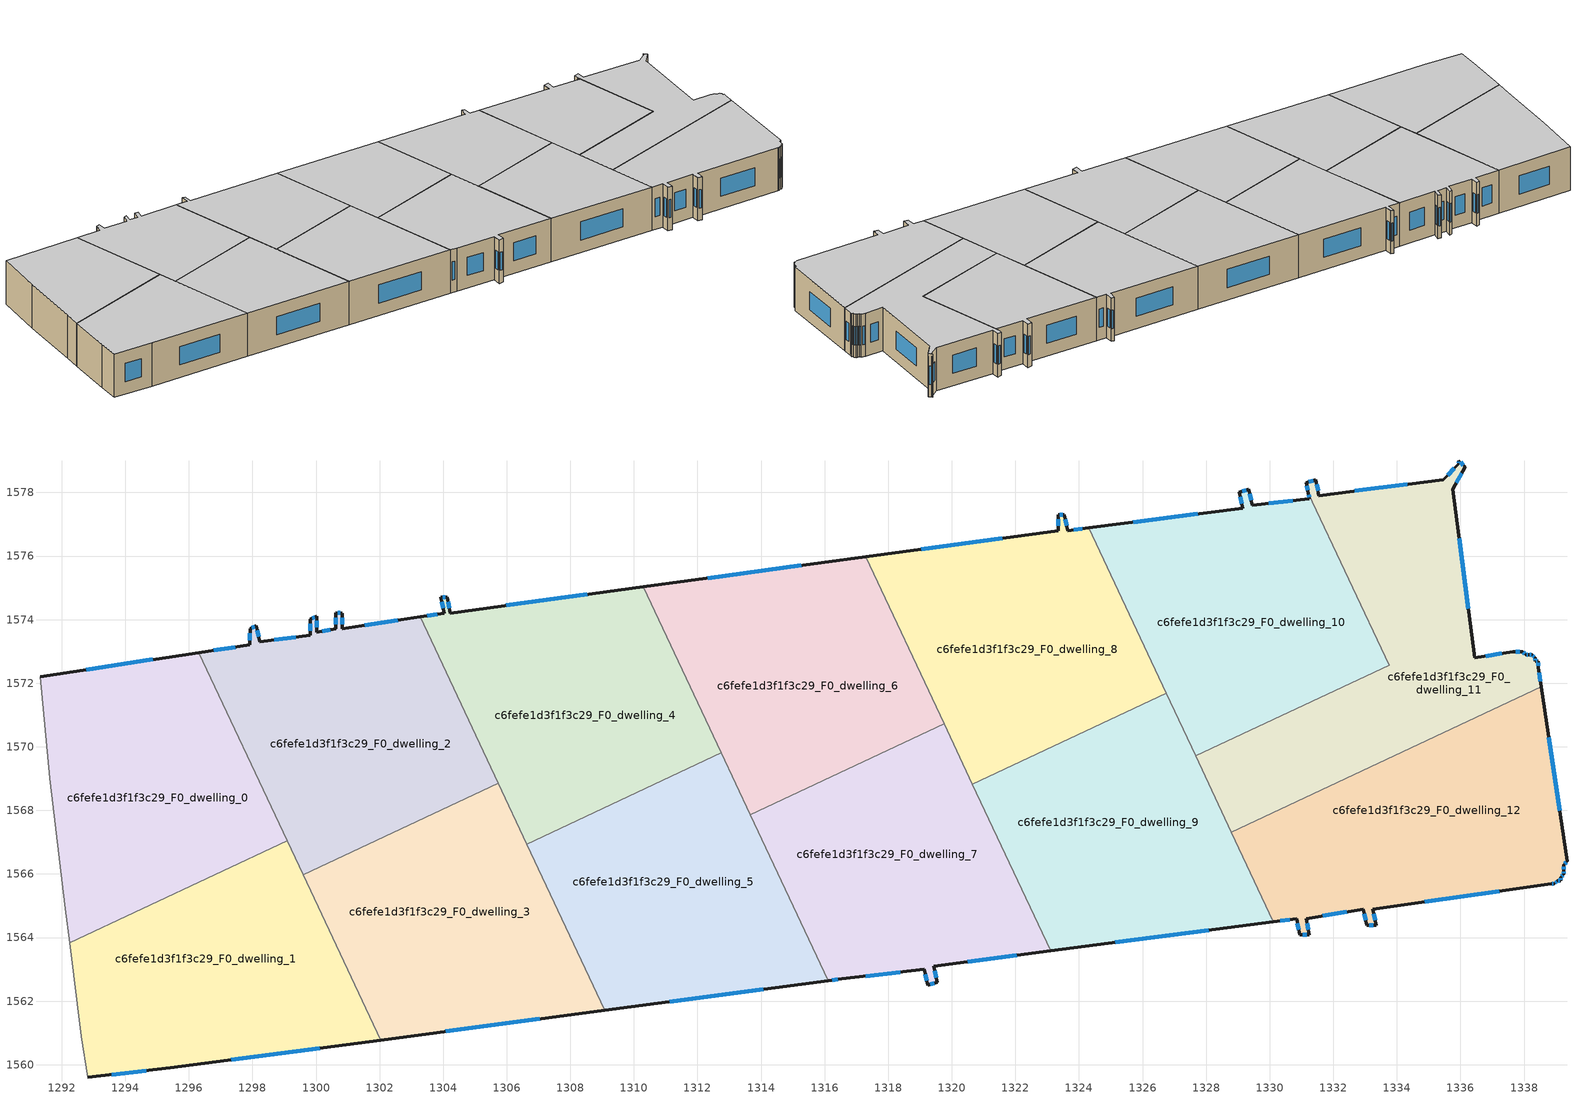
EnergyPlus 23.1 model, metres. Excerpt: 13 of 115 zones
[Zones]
c6fefe1d3f1f3c29_F0_dwelling_0
 floor ground (EU_floor_Construction): 1296.31,1572.96 1299.09,1567.04 1292.25,1563.83 1292.12,1564.9 1291.62,1569.01 1291.32,1572.21 z0
 wall outside (EU_wall_Construction): 1296.31,1572.96 1291.32,1572.21 z0:3
 wall adiabatic (EU_wall_Construction): 1291.32,1572.21 1291.62,1569.01 1292.12,1564.9 1292.25,1563.83 z0:3
 wall to c6fefe1d3f1f3c29_F0_dwelling_1 (EU_wall_Construction): 1292.25,1563.83 1299.09,1567.04 z0:3
 wall to c6fefe1d3f1f3c29_F0_dwelling_2 (EU_wall_Construction): 1299.09,1567.04 1296.31,1572.96 z0:3
 window (EU_Window_Construction): 1294.86,1572.75 1292.77,1572.43 z0.87:2.13
 ceiling to c6fefe1d3f1f3c29_F1_dwelling_0 (EU_floor_Construction): 1299.09,1567.04 1296.31,1572.96 1291.32,1572.21 1291.62,1569.01 1292.12,1564.9 1292.25,1563.83 z3
c6fefe1d3f1f3c29_F0_dwelling_1
 floor ground (EU_floor_Construction): 1299.09,1567.04 1302.03,1560.78 1295.42,1559.9 1292.82,1559.6 1292.62,1560.9 1292.25,1563.83 z0
 wall outside (EU_wall_Construction): 1292.82,1559.6 1295.42,1559.9 1302.03,1560.78 z0:3
 wall adiabatic (EU_wall_Construction): 1292.25,1563.83 1292.62,1560.9 1292.82,1559.6 z0:3
 wall to c6fefe1d3f1f3c29_F0_dwelling_3 (EU_wall_Construction): 1302.03,1560.78 1299.6,1565.97 z0:3
 wall to c6fefe1d3f1f3c29_F0_dwelling_2 (EU_wall_Construction): 1299.6,1565.97 1299.09,1567.04 z0:3
 window (EU_Window_Construction): 1293.57,1559.69 1294.66,1559.81 / 1297.34,1560.15 1300.12,1560.52 z0.87:2.13
 ceiling to c6fefe1d3f1f3c29_F1_dwelling_1 (EU_floor_Construction): 1302.03,1560.78 1299.09,1567.04 1292.25,1563.83 1292.62,1560.9 1292.82,1559.6 1295.42,1559.9 z3
c6fefe1d3f1f3c29_F0_dwelling_10
 floor ground (EU_floor_Construction): 1331.25,1577.8 1331.21,1577.98 1333.75,1572.57 1327.67,1569.71 1324.3,1576.89 1329.15,1577.5 1329.05,1578 1329.35,1578.1 1329.45,1577.6 z0
 wall outside (EU_wall_Construction): 1331.21,1577.98 1331.25,1577.8 1329.45,1577.6 1329.35,1578.1 1329.05,1578 1329.15,1577.5 1324.3,1576.89 z0:3
 wall to c6fefe1d3f1f3c29_F0_dwelling_11 (EU_wall_Construction): 1327.67,1569.71 1333.75,1572.57 1331.21,1577.98 z0:3
 wall to c6fefe1d3f1f3c29_F0_dwelling_8 (EU_wall_Construction): 1324.3,1576.89 1326.74,1571.68 z0:3
 wall to c6fefe1d3f1f3c29_F0_dwelling_9 (EU_wall_Construction): 1326.74,1571.68 1327.67,1569.71 z0:3
 window (EU_Window_Construction): 1330.73,1577.74 1329.97,1577.66 / 1331.22,1577.93 1331.24,1577.85 / 1327.74,1577.32 1325.71,1577.07 / 1329.08,1577.86 1329.12,1577.65 / 1329.26,1578.07 1329.13,1578.03 / 1329.42,1577.75 1329.38,1577.96 z0.87:2.13
 ceiling to c6fefe1d3f1f3c29_F1_dwelling_10 (EU_floor_Construction): 1333.75,1572.57 1331.21,1577.98 1331.25,1577.8 1329.45,1577.6 1329.35,1578.1 1329.05,1578 1329.15,1577.5 1324.3,1576.89 1327.67,1569.71 z3
c6fefe1d3f1f3c29_F0_dwelling_11
 floor ground (EU_floor_Construction): 1336.15,1578.8 1335.75,1578.1 1336.45,1572.8 1337.65,1573 1337.95,1573 1338.05,1572.9 1338.15,1572.9 1338.25,1572.9 1338.35,1572.8 1338.35,1572.7 1338.45,1572.7 1338.45,1572.5 1338.54,1571.89 1328.79,1567.32 1327.67,1569.71 1333.75,1572.57 1331.21,1577.98 1331.15,1578.3 1331.45,1578.4 1331.55,1577.9 1335.45,1578.4 1335.95,1578.9 1335.95,1579 z0
 wall outside (EU_wall_Construction): 1338.54,1571.89 1338.45,1572.5 1338.45,1572.7 1338.35,1572.7 1338.35,1572.8 1338.25,1572.9 1338.15,1572.9 1338.05,1572.9 1337.95,1573 1337.65,1573 1336.45,1572.8 1335.75,1578.1 1336.15,1578.8 1335.95,1579 1335.95,1578.9 1335.45,1578.4 1331.55,1577.9 1331.45,1578.4 1331.15,1578.3 1331.21,1577.98 z0:3
 wall to c6fefe1d3f1f3c29_F0_dwelling_12 (EU_wall_Construction): 1328.79,1567.32 1338.54,1571.89 z0:3
 wall to c6fefe1d3f1f3c29_F0_dwelling_9 (EU_wall_Construction): 1327.67,1569.71 1328.79,1567.32 z0:3
 window (EU_Window_Construction): 1331.17,1578.21 1331.19,1578.07 / 1331.36,1578.37 1331.24,1578.33 / 1331.52,1578.05 1331.48,1578.26 / 1334.32,1578.26 1332.68,1578.05 / 1335.81,1578.76 1335.6,1578.55 / 1335.95,1578.97 1335.95,1578.93 / 1336.09,1578.86 1336.01,1578.94 / 1335.87,1578.3 1336.04,1578.6 / 1336.25,1574.33 1335.95,1576.56 / 1337.3,1572.94 1336.8,1572.85 / 1337.87,1573 1337.74,1573 / 1338.02,1572.93 1337.98,1572.97 / 1338.12,1572.9 1338.08,1572.9 / 1338.22,1572.9 1338.18,1572.9 / 1338.32,1572.82 1338.28,1572.87 / 1338.35,1572.72 1338.35,1572.77 / 1338.42,1572.7 1338.38,1572.7 / 1338.45,1572.55 1338.45,1572.64 / 1338.52,1572.07 1338.48,1572.32 z0.87:2.13
 ceiling to c6fefe1d3f1f3c29_F1_dwelling_11 (EU_floor_Construction): 1338.54,1571.89 1338.45,1572.5 1338.45,1572.7 1338.35,1572.7 1338.35,1572.8 1338.25,1572.9 1338.15,1572.9 1338.05,1572.9 1337.95,1573 1337.65,1573 1336.45,1572.8 1335.75,1578.1 1336.15,1578.8 1335.95,1579 1335.95,1578.9 1335.45,1578.4 1331.55,1577.9 1331.45,1578.4 1331.15,1578.3 1331.21,1577.98 1333.75,1572.57 1327.67,1569.71 1328.79,1567.32 z3
c6fefe1d3f1f3c29_F0_dwelling_12
 floor ground (EU_floor_Construction): 1338.54,1571.89 1339.35,1566.39 1339.25,1566.29 1339.25,1566.09 1339.25,1565.99 1339.15,1565.89 1339.15,1565.79 1339.05,1565.79 1338.95,1565.69 1338.85,1565.69 1333.25,1564.89 1333.35,1564.39 1333.05,1564.39 1332.95,1564.89 1331.14,1564.59 1331.24,1564.09 1330.94,1564.09 1330.84,1564.59 1330.12,1564.5 1328.79,1567.32 z0
 wall outside (EU_wall_Construction): 1330.12,1564.5 1330.84,1564.59 1330.94,1564.09 1331.24,1564.09 1331.14,1564.59 1332.95,1564.89 1333.05,1564.39 1333.35,1564.39 1333.25,1564.89 1338.85,1565.69 1338.95,1565.69 1339.05,1565.79 1339.15,1565.79 1339.15,1565.89 1339.25,1565.99 1339.25,1566.09 1339.25,1566.29 1339.35,1566.39 1338.54,1571.89 z0:3
 wall to c6fefe1d3f1f3c29_F0_dwelling_9 (EU_wall_Construction): 1328.79,1567.32 1330.12,1564.5 z0:3
 window (EU_Window_Construction): 1333.13,1564.39 1333.26,1564.39 / 1332.97,1564.75 1333.02,1564.54 / 1331.67,1564.68 1332.42,1564.81 / 1331.22,1564.24 1331.17,1564.45 / 1331.03,1564.09 1331.16,1564.09 / 1330.87,1564.45 1330.92,1564.24 / 1330.33,1564.52 1330.63,1564.57 / 1339.12,1567.99 1338.78,1570.3 / 1339.28,1566.32 1339.32,1566.36 / 1339.25,1566.15 1339.25,1566.23 / 1339.25,1566.02 1339.25,1566.06 / 1339.18,1565.92 1339.22,1565.96 / 1339.15,1565.82 1339.15,1565.86 / 1339.08,1565.79 1339.12,1565.79 / 1338.98,1565.72 1339.02,1565.76 / 1338.88,1565.69 1338.92,1565.69 / 1334.87,1565.12 1337.23,1565.46 / 1333.32,1564.54 1333.27,1564.75 z0.87:2.13
 ceiling to c6fefe1d3f1f3c29_F1_dwelling_12 (EU_floor_Construction): 1338.95,1565.69 1339.05,1565.79 1339.15,1565.79 1339.15,1565.89 1339.25,1565.99 1339.25,1566.09 1339.25,1566.29 1339.35,1566.39 1338.54,1571.89 1328.79,1567.32 1330.12,1564.5 1330.84,1564.59 1330.94,1564.09 1331.24,1564.09 1331.14,1564.59 1332.95,1564.89 1333.05,1564.39 1333.35,1564.39 1333.25,1564.89 1338.85,1565.69 z3
c6fefe1d3f1f3c29_F0_dwelling_2
 floor ground (EU_floor_Construction): 1303.28,1574.09 1305.74,1568.85 1299.6,1565.97 1296.31,1572.96 1297.92,1573.21 1297.92,1573.71 1298.12,1573.81 1298.22,1573.31 1299.82,1573.51 1299.82,1574.01 1300.03,1574.11 1300.03,1573.61 1300.62,1573.71 1300.62,1574.21 1300.82,1574.21 1300.82,1573.71 z0
 wall outside (EU_wall_Construction): 1303.28,1574.09 1300.82,1573.71 1300.82,1574.21 1300.62,1574.21 1300.62,1573.71 1300.03,1573.61 1300.03,1574.11 1299.82,1574.01 1299.82,1573.51 1298.22,1573.31 1298.12,1573.81 1297.92,1573.71 1297.92,1573.21 1296.31,1572.96 z0:3
 wall to c6fefe1d3f1f3c29_F0_dwelling_3 (EU_wall_Construction): 1299.6,1565.97 1305.74,1568.85 z0:3
 wall to c6fefe1d3f1f3c29_F0_dwelling_4 (EU_wall_Construction): 1305.74,1568.85 1303.28,1574.09 z0:3
 window (EU_Window_Construction): 1300.03,1573.75 1300.03,1573.96 / 1300.45,1573.68 1300.2,1573.64 / 1300.62,1574.06 1300.62,1573.85 / 1300.77,1574.21 1300.68,1574.21 / 1300.82,1573.85 1300.82,1574.06 / 1302.57,1573.98 1301.54,1573.82 / 1297.46,1573.14 1296.78,1573.04 / 1297.92,1573.56 1297.92,1573.35 / 1298.07,1573.78 1297.98,1573.74 / 1298.2,1573.45 1298.15,1573.66 / 1299.36,1573.45 1298.69,1573.37 / 1299.82,1573.86 1299.82,1573.65 / 1299.97,1574.08 1299.88,1574.04 z0.87:2.13
 ceiling to c6fefe1d3f1f3c29_F1_dwelling_2 (EU_floor_Construction): 1305.74,1568.85 1303.28,1574.09 1300.82,1573.71 1300.82,1574.21 1300.62,1574.21 1300.62,1573.71 1300.03,1573.61 1300.03,1574.11 1299.82,1574.01 1299.82,1573.51 1298.22,1573.31 1298.12,1573.81 1297.92,1573.71 1297.92,1573.21 1296.31,1572.96 1299.6,1565.97 z3
c6fefe1d3f1f3c29_F0_dwelling_3
 floor ground (EU_floor_Construction): 1305.74,1568.85 1309.09,1561.71 1302.03,1560.78 1299.6,1565.97 z0
 wall outside (EU_wall_Construction): 1302.03,1560.78 1309.09,1561.71 z0:3
 wall to c6fefe1d3f1f3c29_F0_dwelling_5 (EU_wall_Construction): 1309.09,1561.71 1306.64,1566.94 z0:3
 wall to c6fefe1d3f1f3c29_F0_dwelling_4 (EU_wall_Construction): 1306.64,1566.94 1305.74,1568.85 z0:3
 window (EU_Window_Construction): 1304.08,1561.05 1307.04,1561.44 z0.87:2.13
 ceiling to c6fefe1d3f1f3c29_F1_dwelling_3 (EU_floor_Construction): 1309.09,1561.71 1305.74,1568.85 1299.6,1565.97 1302.03,1560.78 z3
c6fefe1d3f1f3c29_F0_dwelling_4
 floor ground (EU_floor_Construction): 1310.29,1575.03 1312.75,1569.81 1306.64,1566.94 1303.28,1574.09 1304.03,1574.21 1303.93,1574.71 1304.13,1574.71 1304.23,1574.21 z0
 wall outside (EU_wall_Construction): 1310.29,1575.03 1304.23,1574.21 1304.13,1574.71 1303.93,1574.71 1304.03,1574.21 1303.28,1574.09 z0:3
 wall to c6fefe1d3f1f3c29_F0_dwelling_5 (EU_wall_Construction): 1306.64,1566.94 1312.75,1569.81 z0:3
 wall to c6fefe1d3f1f3c29_F0_dwelling_6 (EU_wall_Construction): 1312.75,1569.81 1310.29,1575.03 z0:3
 window (EU_Window_Construction): 1303.81,1574.17 1303.5,1574.12 / 1303.96,1574.56 1304,1574.35 / 1304.07,1574.71 1303.99,1574.71 / 1304.2,1574.35 1304.16,1574.56 / 1308.54,1574.79 1305.99,1574.45 z0.87:2.13
 ceiling to c6fefe1d3f1f3c29_F1_dwelling_4 (EU_floor_Construction): 1312.75,1569.81 1310.29,1575.03 1304.23,1574.21 1304.13,1574.71 1303.93,1574.71 1304.03,1574.21 1303.28,1574.09 1306.64,1566.94 z3
c6fefe1d3f1f3c29_F0_dwelling_5
 floor ground (EU_floor_Construction): 1312.75,1569.81 1316.11,1562.64 1309.09,1561.71 1306.64,1566.94 z0
 wall outside (EU_wall_Construction): 1309.09,1561.71 1316.11,1562.64 z0:3
 wall to c6fefe1d3f1f3c29_F0_dwelling_7 (EU_wall_Construction): 1316.11,1562.64 1313.66,1567.86 z0:3
 wall to c6fefe1d3f1f3c29_F0_dwelling_6 (EU_wall_Construction): 1313.66,1567.86 1312.75,1569.81 z0:3
 window (EU_Window_Construction): 1311.13,1561.98 1314.08,1562.37 z0.87:2.13
 ceiling to c6fefe1d3f1f3c29_F1_dwelling_5 (EU_floor_Construction): 1316.11,1562.64 1312.75,1569.81 1306.64,1566.94 1309.09,1561.71 z3
c6fefe1d3f1f3c29_F0_dwelling_6
 floor ground (EU_floor_Construction): 1317.29,1575.98 1319.76,1570.72 1313.66,1567.86 1310.29,1575.03 z0
 wall outside (EU_wall_Construction): 1317.29,1575.98 1310.29,1575.03 z0:3
 wall to c6fefe1d3f1f3c29_F0_dwelling_7 (EU_wall_Construction): 1313.66,1567.86 1319.76,1570.72 z0:3
 wall to c6fefe1d3f1f3c29_F0_dwelling_8 (EU_wall_Construction): 1319.76,1570.72 1317.29,1575.98 z0:3
 window (EU_Window_Construction): 1315.26,1575.71 1312.32,1575.31 z0.87:2.13
 ceiling to c6fefe1d3f1f3c29_F1_dwelling_6 (EU_floor_Construction): 1319.76,1570.72 1317.29,1575.98 1310.29,1575.03 1313.66,1567.86 z3
c6fefe1d3f1f3c29_F0_dwelling_7
 floor ground (EU_floor_Construction): 1319.76,1570.72 1323.11,1563.58 1319.44,1563.09 1319.54,1562.59 1319.24,1562.5 1319.14,1563 1316.53,1562.7 1316.11,1562.64 1313.66,1567.86 z0
 wall outside (EU_wall_Construction): 1316.11,1562.64 1316.53,1562.7 1319.14,1563 1319.24,1562.5 1319.54,1562.59 1319.44,1563.09 1323.11,1563.58 z0:3
 wall to c6fefe1d3f1f3c29_F0_dwelling_9 (EU_wall_Construction): 1323.11,1563.58 1320.65,1568.82 z0:3
 wall to c6fefe1d3f1f3c29_F0_dwelling_8 (EU_wall_Construction): 1320.65,1568.82 1319.76,1570.72 z0:3
 window (EU_Window_Construction): 1319.51,1562.74 1319.46,1562.95 / 1319.32,1562.52 1319.45,1562.57 / 1319.16,1562.85 1319.21,1562.64 / 1317.29,1562.78 1318.38,1562.91 / 1316.23,1562.66 1316.41,1562.68 / 1320.5,1563.23 1322.04,1563.44 z0.87:2.13
 ceiling to c6fefe1d3f1f3c29_F1_dwelling_7 (EU_floor_Construction): 1323.11,1563.58 1319.76,1570.72 1313.66,1567.86 1316.11,1562.64 1316.53,1562.7 1319.14,1563 1319.24,1562.5 1319.54,1562.59 1319.44,1563.09 z3
c6fefe1d3f1f3c29_F0_dwelling_8
 floor ground (EU_floor_Construction): 1324.3,1576.89 1326.74,1571.68 1320.65,1568.82 1317.29,1575.98 1323.34,1576.8 1323.34,1577.3 1323.54,1577.3 1323.64,1576.8 z0
 wall outside (EU_wall_Construction): 1324.3,1576.89 1323.64,1576.8 1323.54,1577.3 1323.34,1577.3 1323.34,1576.8 1317.29,1575.98 z0:3
 wall to c6fefe1d3f1f3c29_F0_dwelling_9 (EU_wall_Construction): 1320.65,1568.82 1326.74,1571.68 z0:3
 window (EU_Window_Construction): 1321.59,1576.56 1319.04,1576.22 / 1323.34,1577.16 1323.34,1576.95 / 1323.49,1577.3 1323.4,1577.3 / 1323.61,1576.95 1323.57,1577.16 / 1324.11,1576.86 1323.83,1576.83 z0.87:2.13
 ceiling to c6fefe1d3f1f3c29_F1_dwelling_8 (EU_floor_Construction): 1326.74,1571.68 1324.3,1576.89 1323.64,1576.8 1323.54,1577.3 1323.34,1577.3 1323.34,1576.8 1317.29,1575.98 1320.65,1568.82 z3
c6fefe1d3f1f3c29_F0_dwelling_9
 floor ground (EU_floor_Construction): 1326.74,1571.68 1330.12,1564.5 1323.11,1563.58 1320.65,1568.82 z0
 wall outside (EU_wall_Construction): 1323.11,1563.58 1330.12,1564.5 z0:3
 window (EU_Window_Construction): 1325.14,1563.84 1328.08,1564.23 z0.87:2.13
 ceiling to c6fefe1d3f1f3c29_F1_dwelling_9 (EU_floor_Construction): 1330.12,1564.5 1326.74,1571.68 1320.65,1568.82 1323.11,1563.58 z3
[Building]
EU S2 Campaign: North Axis=0; Terrain=City; Solar Distribution=FullExterior
[Site:Location]
Lyon-Bron: Latitude=45.75; Longitude=5; Time Zone=1; Elevation=198
[SizingPeriod:WeatherFileDays]
AnnualSizingPeriod: Begin Month=1; Begin Day of Month=1; End Month=12; End Day of Month=31; Day of Week for Start Day=Monday; Use Weather File Daylight Saving Period=No; Use Weather File Rain and Snow Indicators=No
[MATERIAL]
EU_InternalMass_Material: Roughness=MediumRough; Thickness=0.1; Conductivity=1; Density=1800; Specific Heat=900; Thermal Absorptance=0.9; Solar Absorptance=0.7; Visible Absorptance=0.7
[MATERIAL:NOMASS] Roughness=MediumRough; Thermal Absorptance=0.9; Solar Absorptance=0.7; Visible Absorptance=0.7
Name | Thermal Resistance
EU_wall_NoMass | 1.15691
EU_floor_NoMass | 1.78277
[WINDOWMATERIAL:SIMPLEGLAZINGSYSTEM]
EU_Window_SimpleGlazing: UFactor=2.71266; Solar Heat Gain Coefficient=0.75; Visible Transmittance=0.75
[CONSTRUCTION]
EU_wall_Construction: EU_wall_NoMass
EU_floor_Construction: EU_floor_NoMass
EU_Window_Construction: EU_Window_SimpleGlazing
EU_InternalMass_Construction: EU_InternalMass_Material
[ZONE] Type=1; Multiplier=1; Ceiling Height=autocalculate; Floor Area=autocalculate; Part of Total Floor Area=Yes
Name | Volume
c6fefe1d3f1f3c29_F0_dwelling_0; c6fefe1d3f1f3c29_F0_dwelling_11 | 138.667
c6fefe1d3f1f3c29_F0_dwelling_1 | 138.658
c6fefe1d3f1f3c29_F0_dwelling_10 | 138.665
c6fefe1d3f1f3c29_F0_dwelling_12 | 138.656
c6fefe1d3f1f3c29_F0_dwelling_2; c6fefe1d3f1f3c29_F0_dwelling_8 | 138.68
c6fefe1d3f1f3c29_F0_dwelling_3; c6fefe1d3f1f3c29_F0_dwelling_7 | 138.661
c6fefe1d3f1f3c29_F0_dwelling_4 | 138.67
c6fefe1d3f1f3c29_F0_dwelling_5 | 138.681
c6fefe1d3f1f3c29_F0_dwelling_6 | 138.677
c6fefe1d3f1f3c29_F0_dwelling_9 | 138.691
[INTERNALMASS] Construction=EU_InternalMass_Construction
Name | Zone or ZoneList | Surface Area
c6fefe1d3f1f3c29_F0_dwelling_0_EU_InternalMass | c6fefe1d3f1f3c29_F0_dwelling_0 | 46.2227
c6fefe1d3f1f3c29_F0_dwelling_1_EU_InternalMass | c6fefe1d3f1f3c29_F0_dwelling_1 | 46.2198
c6fefe1d3f1f3c29_F0_dwelling_2_EU_InternalMass | c6fefe1d3f1f3c29_F0_dwelling_2 | 46.2266
c6fefe1d3f1f3c29_F0_dwelling_3_EU_InternalMass | c6fefe1d3f1f3c29_F0_dwelling_3 | 46.2187
c6fefe1d3f1f3c29_F0_dwelling_4_EU_InternalMass | c6fefe1d3f1f3c29_F0_dwelling_4 | 46.2217
c6fefe1d3f1f3c29_F0_dwelling_5_EU_InternalMass | c6fefe1d3f1f3c29_F0_dwelling_5 | 46.2257
c6fefe1d3f1f3c29_F0_dwelling_6_EU_InternalMass | c6fefe1d3f1f3c29_F0_dwelling_6 | 46.2247
c6fefe1d3f1f3c29_F0_dwelling_7_EU_InternalMass | c6fefe1d3f1f3c29_F0_dwelling_7 | 46.2204
c6fefe1d3f1f3c29_F0_dwelling_8_EU_InternalMass | c6fefe1d3f1f3c29_F0_dwelling_8 | 46.2261
c6fefe1d3f1f3c29_F0_dwelling_9_EU_InternalMass | c6fefe1d3f1f3c29_F0_dwelling_9 | 46.2294
c6fefe1d3f1f3c29_F0_dwelling_10_EU_InternalMass | c6fefe1d3f1f3c29_F0_dwelling_10 | 46.2204
c6fefe1d3f1f3c29_F0_dwelling_11_EU_InternalMass | c6fefe1d3f1f3c29_F0_dwelling_11 | 46.2229
c6fefe1d3f1f3c29_F0_dwelling_12_EU_InternalMass | c6fefe1d3f1f3c29_F0_dwelling_12 | 46.2197
[OTHEREQUIPMENT] Fuel Type=Electricity; Design Level Calculation Method=Watts/Area; Power per Zone Floor Area=1; Fraction Latent=0; Fraction Radiant=0; Fraction Lost=0; Carbon Dioxide Generation Rate=0; EndUse Subcategory=EU_Step8_InternalGains
Name | Zone or ZoneList or Space or SpaceList | Schedule
EU_Step8_InternalGain_c6fefe1d3f1f3c29_F0_dwelling_0_f000 | c6fefe1d3f1f3c29_F0_dwelling_0 | EU_Step8_GainSchedule_c6fefe1d3f1f3c29_F0_dwelling_0_f000
EU_Step8_InternalGain_c6fefe1d3f1f3c29_F0_dwelling_1_f000 | c6fefe1d3f1f3c29_F0_dwelling_1 | EU_Step8_GainSchedule_c6fefe1d3f1f3c29_F0_dwelling_1_f000
EU_Step8_InternalGain_c6fefe1d3f1f3c29_F0_dwelling_2_f000 | c6fefe1d3f1f3c29_F0_dwelling_2 | EU_Step8_GainSchedule_c6fefe1d3f1f3c29_F0_dwelling_2_f000
EU_Step8_InternalGain_c6fefe1d3f1f3c29_F0_dwelling_3_f000 | c6fefe1d3f1f3c29_F0_dwelling_3 | EU_Step8_GainSchedule_c6fefe1d3f1f3c29_F0_dwelling_3_f000
EU_Step8_InternalGain_c6fefe1d3f1f3c29_F0_dwelling_4_f000 | c6fefe1d3f1f3c29_F0_dwelling_4 | EU_Step8_GainSchedule_c6fefe1d3f1f3c29_F0_dwelling_4_f000
EU_Step8_InternalGain_c6fefe1d3f1f3c29_F0_dwelling_5_f000 | c6fefe1d3f1f3c29_F0_dwelling_5 | EU_Step8_GainSchedule_c6fefe1d3f1f3c29_F0_dwelling_5_f000
EU_Step8_InternalGain_c6fefe1d3f1f3c29_F0_dwelling_6_f000 | c6fefe1d3f1f3c29_F0_dwelling_6 | EU_Step8_GainSchedule_c6fefe1d3f1f3c29_F0_dwelling_6_f000
EU_Step8_InternalGain_c6fefe1d3f1f3c29_F0_dwelling_7_f000 | c6fefe1d3f1f3c29_F0_dwelling_7 | EU_Step8_GainSchedule_c6fefe1d3f1f3c29_F0_dwelling_7_f000
EU_Step8_InternalGain_c6fefe1d3f1f3c29_F0_dwelling_8_f000 | c6fefe1d3f1f3c29_F0_dwelling_8 | EU_Step8_GainSchedule_c6fefe1d3f1f3c29_F0_dwelling_8_f000
EU_Step8_InternalGain_c6fefe1d3f1f3c29_F0_dwelling_9_f000 | c6fefe1d3f1f3c29_F0_dwelling_9 | EU_Step8_GainSchedule_c6fefe1d3f1f3c29_F0_dwelling_9_f000
EU_Step8_InternalGain_c6fefe1d3f1f3c29_F0_dwelling_10_f000 | c6fefe1d3f1f3c29_F0_dwelling_10 | EU_Step8_GainSchedule_c6fefe1d3f1f3c29_F0_dwelling_10_f000
EU_Step8_InternalGain_c6fefe1d3f1f3c29_F0_dwelling_11_f000 | c6fefe1d3f1f3c29_F0_dwelling_11 | EU_Step8_GainSchedule_c6fefe1d3f1f3c29_F0_dwelling_11_f000
EU_Step8_InternalGain_c6fefe1d3f1f3c29_F0_dwelling_12_f000 | c6fefe1d3f1f3c29_F0_dwelling_12 | EU_Step8_GainSchedule_c6fefe1d3f1f3c29_F0_dwelling_12_f000
[ZONEVENTILATION:DESIGNFLOWRATE] Schedule=EU_AlwaysOn; Design Flow Rate Calculation Method=AirChanges/Hour; Air Changes per Hour=0.551728; Ventilation Type=Natural; Fan Pressure Rise=0; Fan Total Efficiency=1; Constant Term Coefficient=1; Temperature Term Coefficient=0; Velocity Term Coefficient=0; Velocity Squared Term Coefficient=0; Minimum Indoor Temperature=-100; Maximum Indoor Temperature=100; Delta Temperature=-100; Minimum Outdoor Temperature=-100; Maximum Outdoor Temperature=100; Maximum Wind Speed=40
Name | Zone or ZoneList or Space or SpaceList
EU_ConstantAir_c6fefe1d3f1f3c29_F0_dwelling_0 | c6fefe1d3f1f3c29_F0_dwelling_0
EU_ConstantAir_c6fefe1d3f1f3c29_F0_dwelling_1 | c6fefe1d3f1f3c29_F0_dwelling_1
EU_ConstantAir_c6fefe1d3f1f3c29_F0_dwelling_2 | c6fefe1d3f1f3c29_F0_dwelling_2
EU_ConstantAir_c6fefe1d3f1f3c29_F0_dwelling_3 | c6fefe1d3f1f3c29_F0_dwelling_3
EU_ConstantAir_c6fefe1d3f1f3c29_F0_dwelling_4 | c6fefe1d3f1f3c29_F0_dwelling_4
EU_ConstantAir_c6fefe1d3f1f3c29_F0_dwelling_5 | c6fefe1d3f1f3c29_F0_dwelling_5
EU_ConstantAir_c6fefe1d3f1f3c29_F0_dwelling_6 | c6fefe1d3f1f3c29_F0_dwelling_6
EU_ConstantAir_c6fefe1d3f1f3c29_F0_dwelling_7 | c6fefe1d3f1f3c29_F0_dwelling_7
EU_ConstantAir_c6fefe1d3f1f3c29_F0_dwelling_8 | c6fefe1d3f1f3c29_F0_dwelling_8
EU_ConstantAir_c6fefe1d3f1f3c29_F0_dwelling_9 | c6fefe1d3f1f3c29_F0_dwelling_9
EU_ConstantAir_c6fefe1d3f1f3c29_F0_dwelling_10 | c6fefe1d3f1f3c29_F0_dwelling_10
EU_ConstantAir_c6fefe1d3f1f3c29_F0_dwelling_11 | c6fefe1d3f1f3c29_F0_dwelling_11
EU_ConstantAir_c6fefe1d3f1f3c29_F0_dwelling_12 | c6fefe1d3f1f3c29_F0_dwelling_12
[HVACTEMPLATE:THERMOSTAT] Constant Heating Setpoint=20; Constant Cooling Setpoint=50
EU_HeatOnly_c6fefe1d3f1f3c29_F0_dwelling_0; EU_HeatOnly_c6fefe1d3f1f3c29_F0_dwelling_1; EU_HeatOnly_c6fefe1d3f1f3c29_F0_dwelling_2; EU_HeatOnly_c6fefe1d3f1f3c29_F0_dwelling_3; EU_HeatOnly_c6fefe1d3f1f3c29_F0_dwelling_4; EU_HeatOnly_c6fefe1d3f1f3c29_F0_dwelling_5; EU_HeatOnly_c6fefe1d3f1f3c29_F0_dwelling_6; EU_HeatOnly_c6fefe1d3f1f3c29_F0_dwelling_7; EU_HeatOnly_c6fefe1d3f1f3c29_F0_dwelling_8; EU_HeatOnly_c6fefe1d3f1f3c29_F0_dwelling_9; EU_HeatOnly_c6fefe1d3f1f3c29_F0_dwelling_10; EU_HeatOnly_c6fefe1d3f1f3c29_F0_dwelling_11; EU_HeatOnly_c6fefe1d3f1f3c29_F0_dwelling_12; EU_HeatOnly_c6fefe1d3f1f3c29_F1_dwelling_0; EU_HeatOnly_c6fefe1d3f1f3c29_F1_dwelling_1; EU_HeatOnly_c6fefe1d3f1f3c29_F1_dwelling_2; EU_HeatOnly_c6fefe1d3f1f3c29_F1_dwelling_3; EU_HeatOnly_c6fefe1d3f1f3c29_F1_dwelling_4; EU_HeatOnly_c6fefe1d3f1f3c29_F1_dwelling_5; EU_HeatOnly_c6fefe1d3f1f3c29_F1_dwelling_6; EU_HeatOnly_c6fefe1d3f1f3c29_F1_dwelling_7; EU_HeatOnly_c6fefe1d3f1f3c29_F1_dwelling_8; EU_HeatOnly_c6fefe1d3f1f3c29_F1_dwelling_9; EU_HeatOnly_c6fefe1d3f1f3c29_F1_dwelling_10; EU_HeatOnly_c6fefe1d3f1f3c29_F1_dwelling_11; EU_HeatOnly_c6fefe1d3f1f3c29_F1_dwelling_12; EU_HeatOnly_c6fefe1d3f1f3c29_F2_dwelling_0; EU_HeatOnly_c6fefe1d3f1f3c29_F2_dwelling_1; EU_HeatOnly_c6fefe1d3f1f3c29_F2_dwelling_2; EU_HeatOnly_c6fefe1d3f1f3c29_F2_dwelling_3; EU_HeatOnly_c6fefe1d3f1f3c29_F2_dwelling_4; EU_HeatOnly_c6fefe1d3f1f3c29_F2_dwelling_5; EU_HeatOnly_c6fefe1d3f1f3c29_F2_dwelling_6; EU_HeatOnly_c6fefe1d3f1f3c29_F2_dwelling_7; EU_HeatOnly_c6fefe1d3f1f3c29_F2_dwelling_8; EU_HeatOnly_c6fefe1d3f1f3c29_F2_dwelling_9; EU_HeatOnly_c6fefe1d3f1f3c29_F2_dwelling_10; EU_HeatOnly_c6fefe1d3f1f3c29_F2_dwelling_11; EU_HeatOnly_c6fefe1d3f1f3c29_F2_dwelling_12; EU_HeatOnly_c6fefe1d3f1f3c29_F3_dwelling_0; EU_HeatOnly_c6fefe1d3f1f3c29_F3_dwelling_1; EU_HeatOnly_c6fefe1d3f1f3c29_F3_dwelling_2; EU_HeatOnly_c6fefe1d3f1f3c29_F3_dwelling_3; EU_HeatOnly_c6fefe1d3f1f3c29_F3_dwelling_4; EU_HeatOnly_c6fefe1d3f1f3c29_F3_dwelling_5; EU_HeatOnly_c6fefe1d3f1f3c29_F3_dwelling_6; EU_HeatOnly_c6fefe1d3f1f3c29_F3_dwelling_7; EU_HeatOnly_c6fefe1d3f1f3c29_F3_dwelling_8; EU_HeatOnly_c6fefe1d3f1f3c29_F3_dwelling_9; EU_HeatOnly_c6fefe1d3f1f3c29_F3_dwelling_10; EU_HeatOnly_c6fefe1d3f1f3c29_F3_dwelling_11; EU_HeatOnly_c6fefe1d3f1f3c29_F3_dwelling_12; EU_HeatOnly_c6fefe1d3f1f3c29_F4_dwelling_0; EU_HeatOnly_c6fefe1d3f1f3c29_F4_dwelling_1; EU_HeatOnly_c6fefe1d3f1f3c29_F4_dwelling_2; EU_HeatOnly_c6fefe1d3f1f3c29_F4_dwelling_3; EU_HeatOnly_c6fefe1d3f1f3c29_F4_dwelling_4; EU_HeatOnly_c6fefe1d3f1f3c29_F4_dwelling_5; EU_HeatOnly_c6fefe1d3f1f3c29_F4_dwelling_6; EU_HeatOnly_c6fefe1d3f1f3c29_F4_dwelling_7; EU_HeatOnly_c6fefe1d3f1f3c29_F4_dwelling_8; EU_HeatOnly_c6fefe1d3f1f3c29_F4_dwelling_9; EU_HeatOnly_c6fefe1d3f1f3c29_F4_dwelling_10; EU_HeatOnly_c6fefe1d3f1f3c29_F4_dwelling_11; EU_HeatOnly_c6fefe1d3f1f3c29_F4_dwelling_12; EU_HeatOnly_c6fefe1d3f1f3c29_F5_dwelling_0; EU_HeatOnly_c6fefe1d3f1f3c29_F5_dwelling_1; EU_HeatOnly_c6fefe1d3f1f3c29_F5_dwelling_2; EU_HeatOnly_c6fefe1d3f1f3c29_F5_dwelling_3; EU_HeatOnly_c6fefe1d3f1f3c29_F5_dwelling_4; EU_HeatOnly_c6fefe1d3f1f3c29_F5_dwelling_5; EU_HeatOnly_c6fefe1d3f1f3c29_F5_dwelling_6; EU_HeatOnly_c6fefe1d3f1f3c29_F5_dwelling_7; EU_HeatOnly_c6fefe1d3f1f3c29_F5_dwelling_8; EU_HeatOnly_c6fefe1d3f1f3c29_F5_dwelling_9; EU_HeatOnly_c6fefe1d3f1f3c29_F5_dwelling_10; EU_HeatOnly_c6fefe1d3f1f3c29_F5_dwelling_11; EU_HeatOnly_c6fefe1d3f1f3c29_F5_dwelling_12; EU_HeatOnly_c6fefe1d3f1f3c29_F6_dwelling_0; EU_HeatOnly_c6fefe1d3f1f3c29_F6_dwelling_1; EU_HeatOnly_c6fefe1d3f1f3c29_F6_dwelling_2; EU_HeatOnly_c6fefe1d3f1f3c29_F6_dwelling_3; EU_HeatOnly_c6fefe1d3f1f3c29_F6_dwelling_4; EU_HeatOnly_c6fefe1d3f1f3c29_F6_dwelling_5; EU_HeatOnly_c6fefe1d3f1f3c29_F6_dwelling_6; EU_HeatOnly_c6fefe1d3f1f3c29_F6_dwelling_7; EU_HeatOnly_c6fefe1d3f1f3c29_F6_dwelling_8; EU_HeatOnly_c6fefe1d3f1f3c29_F6_dwelling_9; EU_HeatOnly_c6fefe1d3f1f3c29_F6_dwelling_10; EU_HeatOnly_c6fefe1d3f1f3c29_F6_dwelling_11; EU_HeatOnly_c6fefe1d3f1f3c29_F6_dwelling_12; EU_HeatOnly_c6fefe1d3f1f3c29_F7_dwelling_0; EU_HeatOnly_c6fefe1d3f1f3c29_F7_dwelling_1; EU_HeatOnly_c6fefe1d3f1f3c29_F7_dwelling_2; EU_HeatOnly_c6fefe1d3f1f3c29_F7_dwelling_3; EU_HeatOnly_c6fefe1d3f1f3c29_F7_dwelling_4; EU_HeatOnly_c6fefe1d3f1f3c29_F7_dwelling_5; EU_HeatOnly_c6fefe1d3f1f3c29_F7_dwelling_6; EU_HeatOnly_c6fefe1d3f1f3c29_F7_dwelling_7; EU_HeatOnly_c6fefe1d3f1f3c29_F7_dwelling_8; EU_HeatOnly_c6fefe1d3f1f3c29_F7_dwelling_9; EU_HeatOnly_c6fefe1d3f1f3c29_F7_dwelling_10; EU_HeatOnly_c6fefe1d3f1f3c29_F7_dwelling_11; EU_HeatOnly_c6fefe1d3f1f3c29_F8_dwelling_0; EU_HeatOnly_c6fefe1d3f1f3c29_F8_dwelling_1; EU_HeatOnly_c6fefe1d3f1f3c29_F8_dwelling_2; EU_HeatOnly_c6fefe1d3f1f3c29_F8_dwelling_3; EU_HeatOnly_c6fefe1d3f1f3c29_F8_dwelling_4; EU_HeatOnly_c6fefe1d3f1f3c29_F8_dwelling_5; EU_HeatOnly_c6fefe1d3f1f3c29_F8_dwelling_6; EU_HeatOnly_c6fefe1d3f1f3c29_F8_dwelling_7; EU_HeatOnly_c6fefe1d3f1f3c29_F8_dwelling_8; EU_HeatOnly_c6fefe1d3f1f3c29_F8_dwelling_9; EU_HeatOnly_c6fefe1d3f1f3c29_F8_dwelling_10; EU_HeatOnly_c6fefe1d3f1f3c29_F8_dwelling_11
[HVACTEMPLATE:ZONE:IDEALLOADSAIRSYSTEM] System Availability Schedule=EU_AlwaysOn; Maximum Heating Supply Air Temperature=50; Minimum Cooling Supply Air Temperature=13; Maximum Heating Supply Air Humidity Ratio=0.0156; Minimum Cooling Supply Air Humidity Ratio=0.0077; Heating Limit=NoLimit; Cooling Limit=NoLimit; Heating Availability Schedule=EU_AlwaysOn; Cooling Availability Schedule=EU_CoolingOff; Dehumidification Control Type=ConstantSensibleHeatRatio; Cooling Sensible Heat Ratio=0.7; Dehumidification Setpoint=60; Humidification Control Type=None; Humidification Setpoint=30; Outdoor Air Method=None; Outdoor Air Flow Rate per Person=0.00944; Outdoor Air Flow Rate per Zone Floor Area=0; Outdoor Air Flow Rate per Zone=0; Demand Controlled Ventilation Type=None; Outdoor Air Economizer Type=NoEconomizer; Heat Recovery Type=None; Sensible Heat Recovery Effectiveness=0.7; Latent Heat Recovery Effectiveness=0.65
Name | Template Thermostat
c6fefe1d3f1f3c29_F0_dwelling_0 | EU_HeatOnly_c6fefe1d3f1f3c29_F0_dwelling_0
c6fefe1d3f1f3c29_F0_dwelling_1 | EU_HeatOnly_c6fefe1d3f1f3c29_F0_dwelling_1
c6fefe1d3f1f3c29_F0_dwelling_2 | EU_HeatOnly_c6fefe1d3f1f3c29_F0_dwelling_2
c6fefe1d3f1f3c29_F0_dwelling_3 | EU_HeatOnly_c6fefe1d3f1f3c29_F0_dwelling_3
c6fefe1d3f1f3c29_F0_dwelling_4 | EU_HeatOnly_c6fefe1d3f1f3c29_F0_dwelling_4
c6fefe1d3f1f3c29_F0_dwelling_5 | EU_HeatOnly_c6fefe1d3f1f3c29_F0_dwelling_5
c6fefe1d3f1f3c29_F0_dwelling_6 | EU_HeatOnly_c6fefe1d3f1f3c29_F0_dwelling_6
c6fefe1d3f1f3c29_F0_dwelling_7 | EU_HeatOnly_c6fefe1d3f1f3c29_F0_dwelling_7
c6fefe1d3f1f3c29_F0_dwelling_8 | EU_HeatOnly_c6fefe1d3f1f3c29_F0_dwelling_8
c6fefe1d3f1f3c29_F0_dwelling_9 | EU_HeatOnly_c6fefe1d3f1f3c29_F0_dwelling_9
c6fefe1d3f1f3c29_F0_dwelling_10 | EU_HeatOnly_c6fefe1d3f1f3c29_F0_dwelling_10
c6fefe1d3f1f3c29_F0_dwelling_11 | EU_HeatOnly_c6fefe1d3f1f3c29_F0_dwelling_11
c6fefe1d3f1f3c29_F0_dwelling_12 | EU_HeatOnly_c6fefe1d3f1f3c29_F0_dwelling_12
[SIZING:ZONE] Zone Cooling Design Supply Air Temperature Input Method=SupplyAirTemperature; Zone Cooling Design Supply Air Temperature=13; Zone Heating Design Supply Air Temperature Input Method=SupplyAirTemperature; Zone Heating Design Supply Air Temperature=50; Zone Cooling Design Supply Air Humidity Ratio=0.008; Zone Heating Design Supply Air Humidity Ratio=0.008; Cooling Design Air Flow Method=DesignDay; Cooling Design Air Flow Rate=0; Cooling Minimum Air Flow per Zone Floor Area=0.000762; Cooling Minimum Air Flow=0; Cooling Minimum Air Flow Fraction=0.2; Heating Design Air Flow Method=DesignDay; Heating Design Air Flow Rate=0; Heating Maximum Air Flow per Zone Floor Area=0.002032; Heating Maximum Air Flow=0.141576; Heating Maximum Air Flow Fraction=0.3; Account for Dedicated Outdoor Air System=No; Dedicated Outdoor Air System Control Strategy=NeutralSupplyAir; Dedicated Outdoor Air Low Setpoint Temperature for Design=autosize; Dedicated Outdoor Air High Setpoint Temperature for Design=autosize; Zone Load Sizing Method=Sensible Load Only No Latent Load; Zone Latent Cooling Design Supply Air Humidity Ratio Input Method=HumidityRatioDifference; Zone Cooling Design Supply Air Humidity Ratio Difference=0.005; Zone Latent Heating Design Supply Air Humidity Ratio Input Method=HumidityRatioDifference; Zone Humidification Design Supply Air Humidity Ratio Difference=0.005
c6fefe1d3f1f3c29_F0_dwelling_0; c6fefe1d3f1f3c29_F0_dwelling_1; c6fefe1d3f1f3c29_F0_dwelling_2; c6fefe1d3f1f3c29_F0_dwelling_3; c6fefe1d3f1f3c29_F0_dwelling_4; c6fefe1d3f1f3c29_F0_dwelling_5; c6fefe1d3f1f3c29_F0_dwelling_6; c6fefe1d3f1f3c29_F0_dwelling_7; c6fefe1d3f1f3c29_F0_dwelling_8; c6fefe1d3f1f3c29_F0_dwelling_9; c6fefe1d3f1f3c29_F0_dwelling_10; c6fefe1d3f1f3c29_F0_dwelling_11; c6fefe1d3f1f3c29_F0_dwelling_12
[SCHEDULE:CONSTANT]
Name | Hourly Value
EU_AlwaysOn | 1
EU_CoolingOff | 0
[SCHEDULE:FILE] Column Number=1; Rows to Skip at Top=0; Number of Hours of Data=8760; Column Separator=Comma; Interpolate to Timestep=No; Minutes per Item=60; Adjust Schedule for Daylight Savings=Yes
Name | File
EU_Step8_GainSchedule_c6fefe1d3f1f3c29_F0_dwelling_0_f000 | ../../schedules/c6fefe1d3f1f3c29/c6fefe1d3f1f3c29_F0_dwelling_0_f000_gain.csv
EU_Step8_GainSchedule_c6fefe1d3f1f3c29_F0_dwelling_1_f000 | ../../schedules/c6fefe1d3f1f3c29/c6fefe1d3f1f3c29_F0_dwelling_1_f000_gain.csv
EU_Step8_GainSchedule_c6fefe1d3f1f3c29_F0_dwelling_2_f000 | ../../schedules/c6fefe1d3f1f3c29/c6fefe1d3f1f3c29_F0_dwelling_2_f000_gain.csv
EU_Step8_GainSchedule_c6fefe1d3f1f3c29_F0_dwelling_3_f000 | ../../schedules/c6fefe1d3f1f3c29/c6fefe1d3f1f3c29_F0_dwelling_3_f000_gain.csv
EU_Step8_GainSchedule_c6fefe1d3f1f3c29_F0_dwelling_4_f000 | ../../schedules/c6fefe1d3f1f3c29/c6fefe1d3f1f3c29_F0_dwelling_4_f000_gain.csv
EU_Step8_GainSchedule_c6fefe1d3f1f3c29_F0_dwelling_5_f000 | ../../schedules/c6fefe1d3f1f3c29/c6fefe1d3f1f3c29_F0_dwelling_5_f000_gain.csv
EU_Step8_GainSchedule_c6fefe1d3f1f3c29_F0_dwelling_6_f000 | ../../schedules/c6fefe1d3f1f3c29/c6fefe1d3f1f3c29_F0_dwelling_6_f000_gain.csv
EU_Step8_GainSchedule_c6fefe1d3f1f3c29_F0_dwelling_7_f000 | ../../schedules/c6fefe1d3f1f3c29/c6fefe1d3f1f3c29_F0_dwelling_7_f000_gain.csv
EU_Step8_GainSchedule_c6fefe1d3f1f3c29_F0_dwelling_8_f000 | ../../schedules/c6fefe1d3f1f3c29/c6fefe1d3f1f3c29_F0_dwelling_8_f000_gain.csv
EU_Step8_GainSchedule_c6fefe1d3f1f3c29_F0_dwelling_9_f000 | ../../schedules/c6fefe1d3f1f3c29/c6fefe1d3f1f3c29_F0_dwelling_9_f000_gain.csv
EU_Step8_GainSchedule_c6fefe1d3f1f3c29_F0_dwelling_10_f000 | ../../schedules/c6fefe1d3f1f3c29/c6fefe1d3f1f3c29_F0_dwelling_10_f000_gain.csv
EU_Step8_GainSchedule_c6fefe1d3f1f3c29_F0_dwelling_11_f000 | ../../schedules/c6fefe1d3f1f3c29/c6fefe1d3f1f3c29_F0_dwelling_11_f000_gain.csv
EU_Step8_GainSchedule_c6fefe1d3f1f3c29_F0_dwelling_12_f000 | ../../schedules/c6fefe1d3f1f3c29/c6fefe1d3f1f3c29_F0_dwelling_12_f000_gain.csv
